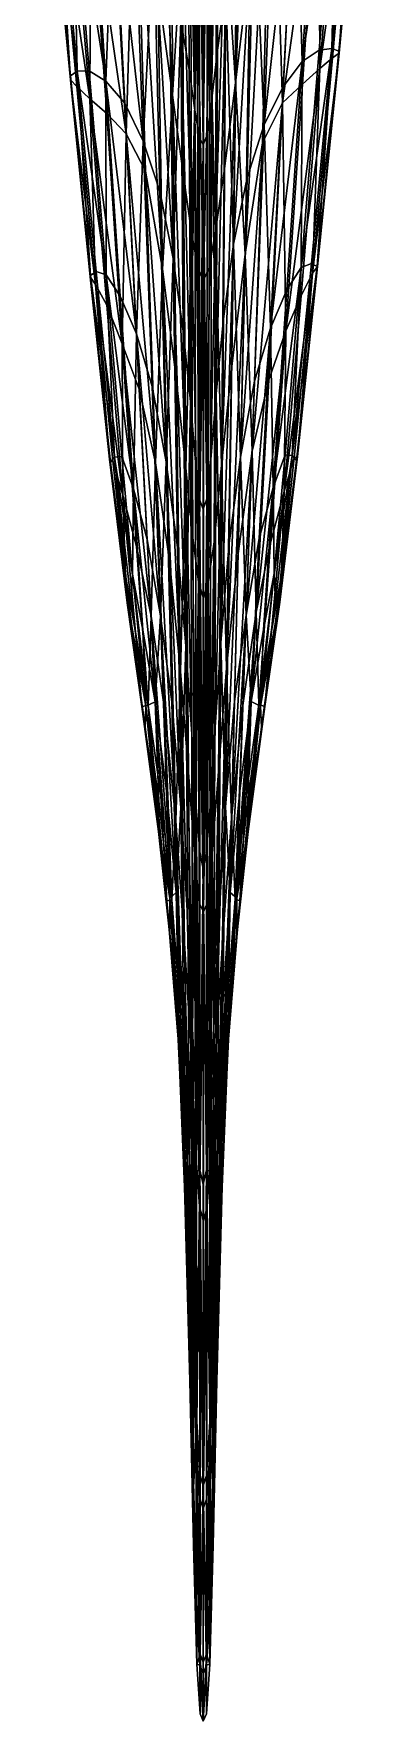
# Model space of a CAD drawing. Extents: x -1966 to 1170, y -9813 to 4522.
# Drawn here: x -507 to -283, y -9813 to -8662 of the extents above; entities that cross this region are included whole.
import ezdxf

# ---------------------------------------------------------------- set-up
doc = ezdxf.new("R2010")
doc.units = 0
doc.layers.add('QUADER01', color=114, linetype='CONTINUOUS')

msp = doc.modelspace()

# ---------------------------------------------------------------- meshes
at = {"layer": 'QUADER01', "color": 114}
mesh = msp.add_polyface(dxfattribs=at)
corners = [(-298.85022, -8516.899414, -1859.183594), (-288.884979, -8517.358398, -1810.719238), (-302.747498, -8672.044922, -1796.880859), (-311.309692, -8673.225586, -1840.893066), (-283.439728, -8519.34082, -1759.763184), (-298.072327, -8673.941406, -1750.101074), (-288.341736, -8523.689453, -1659.557007), (-302.214996, -8678.429688, -1657.800781), (-297.860535, -8675.222656, -1703.109741), (-283.28479, -8520.829102, -1708.76355), (-343.722382, -8478.326172, -1473.815186), (-350.208191, -8736.316406, -1501.332397), (-336.519226, -8709.046875, -1537.404297), (-326.88681, -8518.613281, -1525.452271), (-311.556061, -8530.563477, -1569.548462), (-322.913513, -8696.302734, -1575.695313), (-298.235596, -8529.208984, -1613.480957), (-310.982147, -8685.625977, -1615.598999), (-355.97229, -8566.625977, -2000.025269), (-342.423676, -8544.411133, -1973.195435), (-349.027832, -8723.910156, -1940.627686), (-327.429443, -8529.137695, -1940.975708), (-336.091705, -8698.089844, -1913.061523), (-322.963257, -8680.9375, -1879.772217), (-312.295227, -8520.386719, -1902.852051), (-358.520355, -8612.253906, -1442.444214), (-362.010834, -8812.351563, -1472.969482), (-369.88208, -8805.489258, -1978.671631), (-367.007294, -8596.163086, -2021.950562), (-381.344727, -8483.949219, -1314.427368), (-386.170013, -8497.775391, -1301.707275), (-386.3909, -8639.055664, -1332.875488), (-381.657104, -8620.213867, -1344.264526), (-390.509308, -8502.644531, -1297.471191), (-390.521851, -8645.520508, -1329.027588), (-384.947174, -8708.15625, -2053.908203), (-388.02179, -8730.958984, -2057.371338), (-387.771973, -8519.22168, -2101.991699), (-384.570343, -8499.338867, -2097.904297), (-390.692932, -8737.796875, -2058.532471), (-390.668732, -8526.535156, -2103.408447), (-368.730499, -8695.548828, -1416.709961), (-368.2724, -8541.545898, -1386.359253), (-375.74881, -8588.306641, -1362.739014), (-368.652222, -8429.267578, -1360.943481), (-359.340088, -8477.775391, -1412.088379), (-364.897919, -8406.210938, -2058.57251), (-375.332733, -8632.376953, -2038.200195), (-380.65033, -8466.679688, -2091.723389), (-381.023712, -8673.181641, -2048.19458)]
mesh.append_faces([[corners[k] for k in face] for face in [(0, 2, 3), (4, 2, 1), (6, 8, 9), (4, 8, 5), (10, 12, 13), (14, 12, 15), (6, 17, 7), (14, 17, 16), (21, 20, 19), (0, 23, 24), (21, 23, 22), (18, 27, 28), (29, 31, 32), (33, 31, 30), (35, 37, 38), (44, 43, 42), (10, 45, 25), (41, 45, 42), (47, 46, 28), (35, 48, 49)]], dxfattribs={"vtx0": -1})
mesh.append_faces([[corners[k] for k in face] for face in [(0, 1, 2), (4, 5, 2), (6, 7, 8), (4, 9, 8), (10, 11, 12), (14, 13, 12), (6, 16, 17), (14, 15, 17), (18, 19, 20), (21, 22, 20), (0, 3, 23), (21, 24, 23), (10, 25, 26), (29, 30, 31), (33, 34, 31), (35, 36, 37), (39, 40, 37), (41, 42, 43), (29, 32, 43), (41, 25, 45), (18, 28, 46), (35, 38, 48), (47, 49, 48)]], dxfattribs={"vtx2": -1})
mesh = msp.add_polyface(dxfattribs=at)
corners = [(-489.636169, -8561.912109, -1658.69751), (-494.499573, -8559.058594, -1707.482178), (-481.428345, -8693.482422, -1702.407715), (-477.035492, -8697.842773, -1657.263794), (-494.418121, -8555.699219, -1757.797974), (-481.34729, -8690.755859, -1749.094849), (-479.71933, -8548.722656, -1855.717651), (-468.608124, -8687.220703, -1839.175537), (-476.895691, -8687.422852, -1795.491333), (-489.258667, -8551.472656, -1807.957764), (-437.085266, -8519.761719, -1474.984253), (-453.11734, -8554.994141, -1525.44812), (-443.485168, -8730.162109, -1537.221436), (-467.638947, -8564.035156, -1568.930908), (-468.331482, -8706.345703, -1615.074951), (-480.244019, -8564.515625, -1612.714111), (-424.541595, -8591.503906, -1995.706665), (-431.646454, -8735.181641, -1938.921509), (-437.613708, -8570.330078, -1969.160522), (-452.136719, -8556.848633, -1936.922974), (-466.767548, -8550.041992, -1898.957886), (-457.234375, -8694.398438, -1877.907104), (-444.364288, -8709.410156, -1911.217285), (-506.612518, -8436.498047, -1712.643188), (-390.509308, -8502.644531, -1297.471191), (-394.844879, -8497.791016, -1301.705322), (-394.640533, -8639.120117, -1332.867676), (-390.521851, -8645.520508, -1329.027588), (-399.638184, -8484.138672, -1314.403564), (-399.277008, -8620.830078, -1344.1875), (-396.42218, -8714.09082, -2052.511719), (-396.900757, -8512.962891, -2094.297119), (-393.544952, -8523.882813, -2100.994385), (-393.345215, -8732.759766, -2057.030762), (-390.692932, -8737.796875, -2058.532471), (-390.668732, -8526.535156, -2103.408447), (-491.71814, -8438.025391, -1613.94458), (-442.844818, -8429.932617, -1992.09436), (-421.807587, -8630.375, -1442.438965), (-420.689148, -8493.889648, -1411.852539), (-411.588684, -8703.835938, -1416.314941), (-412.072968, -8548.287109, -1385.988281), (-404.940735, -8590.615234, -1362.498535), (-411.878113, -8432.856445, -1360.678955), (-400.413361, -8686.272461, -2044.600708), (-401.309937, -8495.30957, -2083.051025), (-406.046448, -8653.163086, -2032.842773), (-407.592926, -8474.832031, -2067.272217), (-416.518005, -8456.008789, -2046.978882), (-414.011658, -8620.463867, -2016.746826)]
mesh.append_faces([[corners[k] for k in face] for face in [(0, 2, 3), (4, 2, 1), (6, 8, 9), (4, 8, 5), (13, 12, 11), (0, 14, 15), (16, 17, 18), (6, 21, 7), (19, 21, 20), (0, 23, 1), (24, 26, 27), (28, 26, 25), (30, 32, 33), (34, 32, 35), (13, 36, 15), (40, 39, 38), (28, 42, 29), (40, 42, 41), (30, 45, 31), (46, 45, 44), (16, 48, 49), (46, 48, 47)]], dxfattribs={"vtx0": -1})
mesh.append_faces([[corners[k] for k in face] for face in [(0, 1, 2), (4, 5, 2), (6, 7, 8), (4, 9, 8), (10, 11, 12), (0, 3, 14), (13, 15, 14), (19, 18, 17), (6, 20, 21), (19, 22, 21), (24, 25, 26), (28, 29, 26), (30, 31, 32), (0, 15, 36), (16, 18, 37), (10, 38, 39), (40, 41, 39), (43, 41, 42), (30, 44, 45), (46, 47, 45), (46, 49, 48)]], dxfattribs={"vtx2": -1})
mesh = msp.add_polyface(dxfattribs=at)
corners = [(-312.857117, -8820.682617, -1740.397339), (-316.669952, -8818.601563, -1782.440674), (-302.747498, -8672.044922, -1796.880859), (-298.072327, -8673.941406, -1750.101074), (-323.688324, -8821.336914, -1821.164185), (-311.309692, -8673.225586, -1840.893066), (-316.030579, -8825.234375, -1658.026001), (-312.475525, -8820.84375, -1698.177734), (-297.860535, -8675.222656, -1703.109741), (-302.214996, -8678.429688, -1657.800781), (-384.947174, -8708.15625, -2053.908203), (-388.243744, -8979.301758, -2000.477417), (-388.02179, -8730.958984, -2057.371338), (-390.692932, -8737.796875, -2058.532471), (-357.172363, -8946.767578, -1529.735718), (-336.519226, -8709.046875, -1537.404297), (-350.208191, -8736.316406, -1501.332397), (-334.289886, -8864.695313, -1588.399048), (-322.913513, -8696.302734, -1575.695313), (-323.782593, -8840.833984, -1621.668213), (-310.982147, -8685.625977, -1615.598999), (-355.97229, -8566.625977, -2000.025269), (-349.027832, -8723.910156, -1940.627686), (-360.601013, -8760.172852, -1962.464844), (-344.718201, -8862.819336, -1880.54187), (-336.091705, -8698.089844, -1913.061523), (-365.287323, -8950.920898, -1918.323486), (-333.540039, -8836.569336, -1853.767822), (-322.963257, -8680.9375, -1879.772217), (-343.722382, -8478.326172, -1473.815186), (-362.010834, -8812.351563, -1472.969482), (-368.730499, -8695.548828, -1416.709961), (-371.290375, -8890.766602, -1450.18689), (-358.520355, -8612.253906, -1442.444214), (-376.403625, -8755.69043, -1395.373047), (-378.212067, -8956.229492, -1432.504395), (-369.88208, -8805.489258, -1978.671631), (-375.332733, -8632.376953, -2038.200195), (-367.007294, -8596.163086, -2021.950562), (-376.888245, -8856.530273, -1989.59375), (-381.023712, -8673.181641, -2048.19458), (-381.857941, -8907.693359, -1995.770752), (-390.539337, -8830.240234, -1366.316895), (-390.521851, -8645.520508, -1329.027588), (-394.640533, -8639.120117, -1332.867676), (-382.229248, -8796.739258, -1379.332642), (-381.657104, -8620.213867, -1344.264526), (-386.3909, -8639.055664, -1332.875488), (-386.724457, -8821.369141, -1369.582642), (-387.771973, -8519.22168, -2101.991699), (-393.345215, -8732.759766, -2057.030762), (-393.544952, -8523.882813, -2100.994385), (-375.74881, -8588.306641, -1362.739014)]
mesh.append_faces([[corners[k] for k in face] for face in [(0, 2, 3), (4, 2, 1), (6, 8, 9), (0, 8, 7), (10, 11, 12), (14, 15, 16), (17, 20, 18), (6, 20, 19), (21, 22, 23), (24, 22, 25), (4, 28, 5), (24, 28, 27), (29, 30, 16), (31, 30, 33), (37, 36, 39), (37, 41, 40), (45, 47, 48), (42, 47, 43), (13, 49, 12), (45, 52, 46), (31, 52, 34)]], dxfattribs={"vtx0": -1})
mesh.append_faces([[corners[k] for k in face] for face in [(0, 1, 2), (4, 5, 2), (6, 7, 8), (0, 3, 8), (13, 12, 11), (17, 18, 15), (17, 19, 20), (6, 9, 20), (26, 23, 22), (4, 27, 28), (24, 25, 28), (31, 32, 30), (31, 34, 35), (21, 23, 36), (37, 38, 36), (10, 40, 41), (37, 39, 41), (42, 43, 44), (45, 46, 47), (42, 48, 47), (13, 50, 51), (45, 34, 52)]], dxfattribs={"vtx2": -1})
mesh = msp.add_polyface(dxfattribs=at)
corners = [(-467.667114, -8826.849609, -1740.013428), (-467.960907, -8827.789063, -1697.923584), (-481.428345, -8693.482422, -1702.407715), (-481.34729, -8690.755859, -1749.094849), (-464.34671, -8832.964844, -1657.818604), (-477.035492, -8697.842773, -1657.263794), (-457.120972, -8826.337891, -1820.446167), (-463.986328, -8824.139648, -1781.87561), (-476.895691, -8687.422852, -1795.491333), (-468.608124, -8687.220703, -1839.175537), (-396.42218, -8714.09082, -2052.511719), (-393.345215, -8732.759766, -2057.030762), (-393.15918, -8979.707031, -2000.403198), (-437.085266, -8519.761719, -1474.984253), (-443.485168, -8730.162109, -1537.221436), (-430.235779, -8755.713867, -1501.449829), (-467.638947, -8564.035156, -1568.930908), (-456.640198, -8716.330078, -1575.234863), (-446.040741, -8873.475586, -1588.089355), (-423.379242, -8954.584961, -1529.499268), (-456.548859, -8847.165039, -1621.414551), (-468.331482, -8706.345703, -1615.074951), (-424.541595, -8591.503906, -1995.706665), (-420.266144, -8769.280273, -1960.838013), (-431.646454, -8735.181641, -1938.921509), (-436.358856, -8866.790039, -1879.815674), (-444.364288, -8709.410156, -1911.217285), (-452.136719, -8556.848633, -1936.922974), (-447.414948, -8841.046875, -1852.998779), (-457.234375, -8694.398438, -1877.907104), (-418.48642, -8822.614258, -1472.848389), (-421.807587, -8630.375, -1442.438965), (-411.588684, -8703.835938, -1416.314941), (-409.268433, -8896.609375, -1449.892944), (-402.559204, -8958.423828, -1432.271973), (-404.196869, -8758.831055, -1395.046997), (-414.011658, -8620.463867, -2016.746826), (-411.169403, -8815.328125, -1976.936157), (-406.046448, -8653.163086, -2032.842773), (-404.319305, -8864.832031, -1987.934204), (-399.453644, -8912.760742, -1994.711914), (-400.413361, -8686.272461, -2044.600708), (-398.691498, -8797.618164, -1379.222046), (-394.335754, -8821.463867, -1369.570679), (-394.640533, -8639.120117, -1332.867676), (-399.277008, -8620.830078, -1344.1875), (-390.539337, -8830.240234, -1366.316895), (-404.940735, -8590.615234, -1362.498535)]
mesh.append_faces([[corners[k] for k in face] for face in [(0, 2, 3), (4, 2, 1), (6, 8, 9), (0, 8, 7), (13, 14, 15), (18, 14, 17), (4, 21, 5), (18, 21, 20), (16, 21, 17), (27, 24, 26), (25, 29, 26), (6, 29, 28), (13, 30, 31), (32, 30, 33), (32, 34, 35), (22, 37, 23), (38, 37, 36), (10, 40, 41), (38, 40, 39), (42, 44, 45), (46, 44, 43), (42, 47, 35)]], dxfattribs={"vtx0": -1})
mesh.append_faces([[corners[k] for k in face] for face in [(0, 1, 2), (4, 5, 2), (6, 7, 8), (0, 3, 8), (10, 11, 12), (16, 17, 14), (19, 15, 14), (4, 20, 21), (18, 17, 21), (22, 23, 24), (25, 26, 24), (25, 28, 29), (6, 9, 29), (13, 15, 30), (32, 31, 30), (22, 36, 37), (38, 39, 37), (38, 41, 40), (42, 43, 44), (42, 45, 47), (32, 35, 47)]], dxfattribs={"vtx2": -1})
mesh = msp.add_polyface(dxfattribs=at)
corners = [(-312.857117, -8820.682617, -1740.397339), (-312.475525, -8820.84375, -1698.177734), (-326.309906, -8950.485352, -1694.197021), (-316.030579, -8825.234375, -1658.026001), (-323.688324, -8821.336914, -1821.164185), (-316.669952, -8818.601563, -1782.440674), (-329.835358, -8949.619141, -1768.494141), (-382.229248, -8796.739258, -1379.332642), (-386.724457, -8821.369141, -1369.582642), (-387.23233, -9035.771484, -1412.310303), (-390.539337, -8830.240234, -1366.316895), (-398.691498, -8797.618164, -1379.222046), (-393.87735, -9035.833984, -1412.302368), (-394.335754, -8821.463867, -1369.570679), (-467.667114, -8826.849609, -1740.013428), (-463.986328, -8824.139648, -1781.87561), (-451.300323, -8950.788086, -1768.318481), (-457.120972, -8826.337891, -1820.446167), (-464.34671, -8832.964844, -1657.818604), (-467.960907, -8827.789063, -1697.923584), (-454.700012, -8952.189453, -1694.140625), (-396.42218, -8714.09082, -2052.511719), (-393.15918, -8979.707031, -2000.403198), (-395.947632, -8954.243164, -1998.481934), (-390.692932, -8737.796875, -2058.532471), (-393.345215, -8732.759766, -2057.030762), (-384.947174, -8708.15625, -2053.908203), (-385.424896, -8952.380859, -1998.858643), (-388.243744, -8979.301758, -2000.477417), (-390.705383, -8986.378906, -2000.96521), (-357.172363, -8946.767578, -1529.735718), (-345.886597, -8897.998047, -1557.398193), (-336.519226, -8709.046875, -1537.404297), (-334.289886, -8864.695313, -1588.399048), (-323.782593, -8840.833984, -1621.668213), (-335.354706, -8974.295898, -1632.4198), (-344.718201, -8862.819336, -1880.54187), (-355.63327, -8899.039063, -1902.13147), (-349.027832, -8723.910156, -1940.627686), (-365.287323, -8950.920898, -1918.323486), (-333.540039, -8836.569336, -1853.767822), (-342.927612, -8971.56543, -1824.900391), (-446.040741, -8873.475586, -1588.089355), (-434.524658, -8904.367188, -1557.106567), (-443.485168, -8730.162109, -1537.221436), (-423.379242, -8954.584961, -1529.499268), (-456.548859, -8847.165039, -1621.414551), (-445.556702, -8976.673828, -1632.325562), (-415.941681, -8954.039063, -1917.806763), (-425.531616, -8902.541992, -1901.514038), (-431.646454, -8735.181641, -1938.921509), (-420.266144, -8769.280273, -1960.838013), (-436.358856, -8866.790039, -1879.815674), (-447.414948, -8841.046875, -1852.998779), (-438.348846, -8972.450195, -1824.64917), (-418.48642, -8822.614258, -1472.848389), (-430.235779, -8755.713867, -1501.449829), (-404.196869, -8758.831055, -1395.046997), (-402.559204, -8958.423828, -1432.271973), (-411.588684, -8703.835938, -1416.314941), (-409.268433, -8896.609375, -1449.892944), (-350.208191, -8736.316406, -1501.332397), (-362.010834, -8812.351563, -1472.969482), (-378.212067, -8956.229492, -1432.504395), (-376.403625, -8755.69043, -1395.373047), (-368.730499, -8695.548828, -1416.709961), (-371.290375, -8890.766602, -1450.18689), (-369.88208, -8805.489258, -1978.671631), (-360.601013, -8760.172852, -1962.464844), (-381.857941, -8907.693359, -1995.770752), (-411.169403, -8815.328125, -1976.936157), (-399.453644, -8912.760742, -1994.711914)]
mesh.append_faces([[corners[k] for k in face] for face in [(3, 2, 1), (0, 6, 5), (10, 9, 8), (11, 12, 13), (17, 16, 15), (14, 20, 19), (21, 22, 23), (24, 22, 25), (24, 28, 29), (33, 32, 31), (33, 35, 34), (39, 38, 37), (4, 41, 40), (45, 44, 43), (18, 47, 46), (48, 50, 51), (52, 50, 49), (52, 54, 53), (45, 55, 56), (7, 63, 64), (65, 63, 66), (39, 67, 68), (26, 69, 27)]], dxfattribs={"vtx0": -1})
mesh.append_faces([[corners[k] for k in face] for face in [(0, 1, 2), (4, 5, 6), (7, 8, 9), (10, 13, 12), (14, 15, 16), (18, 19, 20), (26, 27, 28), (30, 31, 32), (3, 34, 35), (36, 37, 38), (36, 40, 41), (42, 43, 44), (42, 46, 47), (48, 49, 50), (17, 53, 54), (11, 57, 58), (59, 60, 58), (30, 61, 62), (48, 51, 70), (21, 23, 71)]], dxfattribs={"vtx2": -1})
mesh = msp.add_polyface(dxfattribs=at)
corners = [(-312.857117, -8820.682617, -1740.397339), (-326.309906, -8950.485352, -1694.197021), (-327.028931, -8953.033203, -1731.286377), (-316.030579, -8825.234375, -1658.026001), (-328.511353, -8951.209961, -1660.82312), (-323.688324, -8821.336914, -1821.164185), (-329.835358, -8949.619141, -1768.494141), (-334.762665, -8949.320313, -1801.057861), (-382.229248, -8796.739258, -1379.332642), (-387.23233, -9035.771484, -1412.310303), (-383.313263, -9008.765625, -1419.868408), (-390.539337, -8830.240234, -1366.316895), (-390.562012, -9047.330078, -1409.801514), (-398.691498, -8797.618164, -1379.222046), (-397.693695, -9005.911133, -1419.791504), (-393.87735, -9035.833984, -1412.302368), (-467.667114, -8826.849609, -1740.013428), (-451.300323, -8950.788086, -1768.318481), (-454.035217, -8954.405273, -1731.18335), (-457.120972, -8826.337891, -1820.446167), (-446.445831, -8950.366211, -1800.816284), (-464.34671, -8832.964844, -1657.818604), (-454.700012, -8952.189453, -1694.140625), (-452.446503, -8953.322266, -1660.771484), (-390.692932, -8737.796875, -2058.532471), (-390.705383, -8986.378906, -2000.96521), (-393.15918, -8979.707031, -2000.403198), (-334.289886, -8864.695313, -1588.399048), (-345.886597, -8897.998047, -1557.398193), (-354.456757, -9056.681641, -1583.629028), (-357.172363, -8946.767578, -1529.735718), (-335.354706, -8974.295898, -1632.4198), (-344.625854, -9009.165039, -1606.95874), (-365.287323, -8950.920898, -1918.323486), (-355.63327, -8899.039063, -1902.13147), (-361.401825, -9058.59375, -1857.728394), (-344.718201, -8862.819336, -1880.54187), (-342.927612, -8971.56543, -1824.900391), (-352.344574, -9006.233398, -1843.366455), (-423.379242, -8954.584961, -1529.499268), (-434.524658, -8904.367188, -1557.106567), (-426.34967, -9059.414063, -1583.414551), (-446.040741, -8873.475586, -1588.089355), (-445.556702, -8976.673828, -1632.325562), (-436.228546, -9011.773438, -1606.798462), (-436.358856, -8866.790039, -1879.815674), (-425.531616, -8902.541992, -1901.514038), (-419.949707, -9059.147461, -1857.563477), (-415.941681, -8954.039063, -1917.806763), (-438.348846, -8972.450195, -1824.64917), (-428.980042, -9006.954102, -1843.143188), (-413.799805, -9021.558594, -1506.497192), (-418.48642, -8822.614258, -1472.848389), (-406.183594, -9097.146484, -1488.898682), (-409.268433, -8896.609375, -1449.892944), (-402.559204, -8958.423828, -1432.271973), (-374.69928, -9094.898438, -1489.04834), (-362.010834, -8812.351563, -1472.969482), (-371.290375, -8890.766602, -1450.18689), (-366.916626, -9016.447266, -1506.692261), (-378.212067, -8956.229492, -1432.504395), (-372.922974, -9009.537109, -1928.888306), (-369.88208, -8805.489258, -1978.671631), (-378.654877, -9077.325195, -1934.056885), (-376.888245, -8856.530273, -1989.59375), (-381.857941, -8907.693359, -1995.770752), (-402.673309, -9079.648438, -1933.628418), (-408.3591, -9012.360352, -1928.404297), (-411.169403, -8815.328125, -1976.936157), (-404.319305, -8864.832031, -1987.934204), (-399.453644, -8912.760742, -1994.711914)]
mesh.append_faces([[corners[k] for k in face] for face in [(0, 1, 2), (5, 6, 7), (8, 9, 10), (11, 15, 12), (16, 17, 18), (21, 22, 23), (30, 29, 28), (3, 31, 4), (36, 35, 34), (36, 37, 38), (42, 41, 40), (42, 43, 44), (48, 47, 46), (19, 49, 20), (13, 55, 14), (56, 57, 58), (30, 57, 59), (63, 62, 61), (63, 65, 64), (66, 68, 69), (48, 68, 67)]], dxfattribs={"vtx0": -1})
mesh.append_faces([[corners[k] for k in face] for face in [(3, 4, 1), (0, 2, 6), (11, 12, 9), (13, 14, 15), (19, 20, 17), (16, 18, 22), (24, 25, 26), (27, 28, 29), (27, 32, 31), (33, 34, 35), (5, 7, 37), (39, 40, 41), (21, 23, 43), (45, 46, 47), (45, 50, 49), (39, 51, 52), (53, 54, 52), (8, 10, 60), (33, 61, 62), (63, 64, 62), (66, 67, 68), (66, 69, 70)]], dxfattribs={"vtx2": -1})
mesh = msp.add_polyface(dxfattribs=at)
corners = [(-337.223663, -9030.868164, -1665.611938), (-338.421844, -9049.730469, -1689.652344), (-326.309906, -8950.485352, -1694.197021), (-328.511353, -8951.209961, -1660.82312), (-339.889648, -9055.697266, -1723.377197), (-327.028931, -8953.033203, -1731.286377), (-342.250671, -9030.271484, -1784.694214), (-334.762665, -8949.320313, -1801.057861), (-329.835358, -8949.619141, -1768.494141), (-341.388794, -9049.734375, -1758.168213), (-384.47644, -9221.279297, -1469.814331), (-383.313263, -9008.765625, -1419.868408), (-387.23233, -9035.771484, -1412.310303), (-385.852966, -9189.213867, -1932.853882), (-388.243744, -8979.301758, -2000.477417), (-385.424896, -8952.380859, -1998.858643), (-390.706512, -9231.65918, -1931.752075), (-390.705383, -8986.378906, -2000.96521), (-351.463104, -9120.764648, -1756.211182), (-349.414734, -9068.592773, -1793.017578), (-344.095978, -9069.592773, -1650.605591), (-348.675934, -9120.911133, -1680.177368), (-352.756104, -9119.620117, -1633.393188), (-344.625854, -9009.165039, -1606.95874), (-354.456757, -9056.681641, -1583.629028), (-334.289886, -8864.695313, -1588.399048), (-357.172363, -8946.767578, -1529.735718), (-363.693512, -9120.337891, -1563.040649), (-335.354706, -8974.295898, -1632.4198), (-365.287323, -8950.920898, -1918.323486), (-361.401825, -9058.59375, -1857.728394), (-369.286194, -9117.452148, -1867.782959), (-344.718201, -8862.819336, -1880.54187), (-352.344574, -9006.233398, -1843.366455), (-357.839294, -9117.625977, -1801.952393), (-342.927612, -8971.56543, -1824.900391), (-366.916626, -9016.447266, -1506.692261), (-371.434174, -9197.462891, -1546.307739), (-374.69928, -9094.898438, -1489.04834), (-362.010834, -8812.351563, -1472.969482), (-378.212067, -8956.229492, -1432.504395), (-371.290375, -8890.766602, -1450.18689), (-380.357239, -9165.275391, -1477.243896), (-378.654877, -9077.325195, -1934.056885), (-372.922974, -9009.537109, -1928.888306), (-375.444305, -9189.493164, -1872.891113), (-382.78421, -9138.401367, -1934.453979), (-381.857941, -8907.693359, -1995.770752)]
mesh.append_faces([[corners[k] for k in face] for face in [(0, 2, 3), (4, 2, 1), (6, 8, 9), (4, 8, 5), (13, 14, 15), (6, 18, 19), (4, 18, 9), (0, 21, 1), (25, 24, 23), (0, 28, 20), (22, 28, 23), (29, 30, 31), (34, 30, 33), (6, 35, 7), (34, 35, 19), (26, 37, 27), (10, 40, 11), (38, 40, 42), (29, 45, 44), (13, 47, 46)]], dxfattribs={"vtx0": -1})
mesh.append_faces([[corners[k] for k in face] for face in [(0, 1, 2), (4, 5, 2), (6, 7, 8), (4, 9, 8), (10, 11, 12), (16, 17, 14), (6, 9, 18), (0, 20, 21), (4, 1, 21), (22, 23, 24), (26, 27, 24), (0, 3, 28), (22, 20, 28), (32, 33, 30), (6, 19, 35), (34, 33, 35), (26, 36, 37), (38, 36, 39), (38, 41, 40), (43, 44, 45), (29, 31, 45), (43, 46, 47), (13, 15, 47)]], dxfattribs={"vtx2": -1})
mesh = msp.add_polyface(dxfattribs=at)
corners = [(-396.650604, -9221.46582, -1469.790649), (-393.87735, -9035.833984, -1412.302368), (-397.693695, -9005.911133, -1419.791504), (-439.050781, -9030.576172, -1784.599854), (-439.894379, -9049.981445, -1758.118408), (-451.300323, -8950.788086, -1768.318481), (-446.445831, -8950.366211, -1800.816284), (-441.354614, -9055.980469, -1723.352905), (-454.035217, -8954.405273, -1731.18335), (-443.915314, -9031.609375, -1665.595337), (-452.446503, -8953.322266, -1660.771484), (-454.700012, -8952.189453, -1694.140625), (-442.777924, -9050.149414, -1689.639893), (-390.706512, -9231.65918, -1931.752075), (-393.15918, -8979.707031, -2000.403198), (-390.705383, -8986.378906, -2000.96521), (-395.544922, -9189.677734, -1932.764526), (-395.947632, -8954.243164, -1998.481934), (-432.573242, -9121.007813, -1680.173584), (-437.050201, -9070.209961, -1650.579102), (-431.921387, -9068.773438, -1792.946777), (-429.86441, -9120.804688, -1756.199829), (-423.379242, -8954.584961, -1529.499268), (-426.34967, -9059.414063, -1583.414551), (-417.1297, -9122.777344, -1562.822998), (-446.040741, -8873.475586, -1588.089355), (-436.228546, -9011.773438, -1606.798462), (-428.365051, -9120.269531, -1633.344849), (-445.556702, -8976.673828, -1632.325562), (-423.512115, -9117.74707, -1801.895508), (-428.980042, -9006.954102, -1843.143188), (-419.949707, -9059.147461, -1857.563477), (-436.358856, -8866.790039, -1879.815674), (-415.941681, -8954.039063, -1917.806763), (-412.079132, -9117.863281, -1867.677734), (-438.348846, -8972.450195, -1824.64917), (-406.183594, -9097.146484, -1488.898682), (-418.48642, -8822.614258, -1472.848389), (-413.799805, -9021.558594, -1506.497192), (-409.510681, -9198.966797, -1546.162476), (-400.67041, -9166.006836, -1477.161987), (-402.559204, -8958.423828, -1432.271973), (-409.268433, -8896.609375, -1449.892944), (-408.3591, -9012.360352, -1928.404297), (-405.930695, -9189.81543, -1872.819824), (-402.673309, -9079.648438, -1933.628418), (-398.584442, -9139.775391, -1934.19104), (-399.453644, -8912.760742, -1994.711914)]
mesh.append_faces([[corners[k] for k in face] for face in [(0, 1, 2), (3, 5, 6), (7, 5, 4), (9, 11, 12), (7, 11, 8), (13, 14, 15), (9, 18, 19), (7, 18, 12), (3, 21, 4), (22, 23, 24), (27, 23, 26), (9, 28, 10), (27, 28, 19), (32, 31, 30), (3, 35, 20), (29, 35, 30), (36, 37, 38), (22, 39, 38), (36, 41, 42), (33, 44, 34), (45, 44, 43), (16, 47, 17), (45, 47, 46)]], dxfattribs={"vtx0": -1})
mesh.append_faces([[corners[k] for k in face] for face in [(3, 4, 5), (7, 8, 5), (9, 10, 11), (7, 12, 11), (16, 17, 14), (9, 12, 18), (3, 20, 21), (7, 4, 21), (25, 26, 23), (9, 19, 28), (27, 26, 28), (29, 30, 31), (33, 34, 31), (3, 6, 35), (29, 20, 35), (22, 24, 39), (36, 40, 41), (0, 2, 41), (33, 43, 44), (16, 46, 47)]], dxfattribs={"vtx2": -1})
mesh = msp.add_polyface(dxfattribs=at)
corners = [(-390.588348, -9261.057617, -1463.608521), (-387.23233, -9035.771484, -1412.310303), (-390.562012, -9047.330078, -1409.801514), (-384.47644, -9221.279297, -1469.814331), (-387.737335, -9254.771484, -1465.230835), (-396.650604, -9221.46582, -1469.790649), (-393.431793, -9254.787109, -1465.228882), (-393.87735, -9035.833984, -1412.302368), (-390.706512, -9231.65918, -1931.752075), (-393.010986, -9220.076172, -1931.934204), (-393.15918, -8979.707031, -2000.403198), (-395.544922, -9189.677734, -1932.764526), (-385.852966, -9189.213867, -1932.853882), (-388.399719, -9219.996094, -1931.949463), (-388.243744, -8979.301758, -2000.477417), (-339.889648, -9055.697266, -1723.377197), (-350.858856, -9134.929688, -1717.108398), (-351.463104, -9120.764648, -1756.211182), (-360.058899, -9206.313477, -1711.854248), (-360.262024, -9185.595703, -1757.147583), (-357.839294, -9117.625977, -1801.952393), (-349.414734, -9068.592773, -1793.017578), (-352.756104, -9119.620117, -1633.393188), (-357.739929, -9181.197266, -1669.36499), (-348.675934, -9120.911133, -1680.177368), (-344.095978, -9069.592773, -1650.605591), (-441.354614, -9055.980469, -1723.352905), (-430.436035, -9134.958008, -1717.105957), (-432.573242, -9121.007813, -1680.173584), (-421.234772, -9206.314453, -1711.854126), (-423.50296, -9181.263672, -1669.359985), (-428.365051, -9120.269531, -1633.344849), (-437.050201, -9070.209961, -1650.579102), (-423.512115, -9117.74707, -1801.895508), (-421.067963, -9185.607422, -1757.141846), (-429.86441, -9120.804688, -1756.199829), (-431.921387, -9068.773438, -1792.946777), (-368.935608, -9252.208008, -1602.843994), (-361.331543, -9181.275391, -1617.111694), (-354.456757, -9056.681641, -1583.629028), (-363.693512, -9120.337891, -1563.040649), (-372.19397, -9247.902344, -1813.196045), (-369.286194, -9117.452148, -1867.782959), (-361.401825, -9058.59375, -1857.728394), (-365.624481, -9178.439453, -1808.976074), (-412.153748, -9252.832031, -1602.769409), (-417.1297, -9122.777344, -1562.822998), (-426.34967, -9059.414063, -1583.414551), (-419.76001, -9181.970703, -1617.04126), (-409.16449, -9247.941406, -1813.175903), (-415.731689, -9178.516602, -1808.937134), (-419.949707, -9059.147461, -1857.563477), (-412.079132, -9117.863281, -1867.677734), (-406.183594, -9097.146484, -1488.898682), (-413.799805, -9021.558594, -1506.497192), (-409.510681, -9198.966797, -1546.162476), (-402.559204, -8958.423828, -1432.271973), (-400.67041, -9166.006836, -1477.161987), (-374.69928, -9094.898438, -1489.04834), (-371.434174, -9197.462891, -1546.307739), (-366.916626, -9016.447266, -1506.692261), (-380.357239, -9165.275391, -1477.243896), (-378.212067, -8956.229492, -1432.504395)]
mesh.append_faces([[corners[k] for k in face] for face in [(0, 1, 2), (3, 1, 4), (11, 10, 9), (8, 14, 13), (18, 17, 16), (20, 17, 19), (22, 24, 25), (18, 24, 23), (15, 24, 16), (29, 28, 27), (31, 28, 30), (33, 35, 36), (26, 35, 27), (37, 39, 40), (22, 39, 38), (41, 43, 44), (45, 47, 48), (49, 51, 52), (33, 51, 50), (5, 56, 57), (58, 59, 60)]], dxfattribs={"vtx0": -1})
mesh.append_faces([[corners[k] for k in face] for face in [(5, 6, 7), (0, 2, 7), (8, 9, 10), (12, 13, 14), (15, 16, 17), (18, 19, 17), (20, 21, 17), (22, 23, 24), (18, 16, 24), (26, 27, 28), (29, 30, 28), (31, 32, 28), (33, 34, 35), (29, 27, 35), (37, 38, 39), (41, 42, 43), (20, 44, 43), (45, 46, 47), (31, 48, 47), (49, 50, 51), (53, 54, 55), (3, 61, 62)]], dxfattribs={"vtx2": -1})
mesh = msp.add_polyface(dxfattribs=at)
corners = [(-390.588348, -9261.057617, -1463.608521), (-387.737335, -9254.771484, -1465.230835), (-387.23233, -9035.771484, -1412.310303), (-393.87735, -9035.833984, -1412.302368), (-393.431793, -9254.787109, -1465.228882), (-368.935608, -9252.208008, -1602.843994), (-365.680115, -9253.411133, -1659.000977), (-361.331543, -9181.275391, -1617.111694), (-360.058899, -9206.313477, -1711.854248), (-357.739929, -9181.197266, -1669.36499), (-367.702118, -9277.083984, -1706.891846), (-352.756104, -9119.620117, -1633.393188), (-372.19397, -9247.902344, -1813.196045), (-365.624481, -9178.439453, -1808.976074), (-367.71106, -9251.623047, -1757.813354), (-357.839294, -9117.625977, -1801.952393), (-360.262024, -9185.595703, -1757.147583), (-409.16449, -9247.941406, -1813.175903), (-413.615326, -9251.631836, -1757.809448), (-415.731689, -9178.516602, -1808.937134), (-421.234772, -9206.314453, -1711.854126), (-421.067963, -9185.607422, -1757.141846), (-413.584778, -9277.084961, -1706.891846), (-423.512115, -9117.74707, -1801.895508), (-412.153748, -9252.832031, -1602.769409), (-419.76001, -9181.970703, -1617.04126), (-415.55127, -9253.483398, -1658.993774), (-428.365051, -9120.269531, -1633.344849), (-423.50296, -9181.263672, -1669.359985), (-429.86441, -9120.804688, -1756.199829), (-409.510681, -9198.966797, -1546.162476), (-417.1297, -9122.777344, -1562.822998), (-406.183594, -9097.146484, -1488.898682), (-403.585175, -9282.349609, -1535.35791), (-396.650604, -9221.46582, -1469.790649), (-400.67041, -9166.006836, -1477.161987), (-399.236053, -9352.899414, -1531.614136), (-363.693512, -9120.337891, -1563.040649), (-371.434174, -9197.462891, -1546.307739), (-374.69928, -9094.898438, -1489.04834), (-377.505005, -9281.822266, -1535.414429), (-380.357239, -9165.275391, -1477.243896), (-381.937317, -9352.801758, -1531.626953), (-384.47644, -9221.279297, -1469.814331), (-375.444305, -9189.493164, -1872.891113), (-369.286194, -9117.452148, -1867.782959), (-378.654877, -9077.325195, -1934.056885), (-380.063202, -9267.180664, -1872.133057), (-385.852966, -9189.213867, -1932.853882), (-382.78421, -9138.401367, -1934.453979), (-383.474945, -9340.391602, -1865.431641), (-412.079132, -9117.863281, -1867.677734), (-405.930695, -9189.81543, -1872.819824), (-402.673309, -9079.648438, -1933.628418), (-401.320648, -9267.427734, -1872.082275), (-398.584442, -9139.775391, -1934.19104), (-397.918854, -9340.529297, -1865.404541), (-395.544922, -9189.677734, -1932.764526)]
mesh.append_faces([[corners[k] for k in face] for face in [(0, 3, 4), (5, 6, 7), (8, 6, 10), (11, 6, 9), (15, 14, 13), (8, 14, 16), (17, 18, 19), (20, 18, 22), (23, 18, 21), (27, 26, 25), (20, 26, 28), (20, 29, 21), (24, 30, 31), (32, 30, 33), (32, 36, 35), (39, 42, 40), (43, 42, 41), (12, 44, 45), (46, 44, 47), (46, 50, 49), (53, 56, 54), (57, 56, 55)]], dxfattribs={"vtx0": -1})
mesh.append_faces([[corners[k] for k in face] for face in [(0, 1, 2), (8, 9, 6), (11, 7, 6), (12, 13, 14), (15, 16, 14), (8, 10, 14), (20, 21, 18), (23, 19, 18), (24, 25, 26), (27, 28, 26), (20, 22, 26), (34, 35, 36), (32, 33, 36), (5, 37, 38), (39, 40, 38), (39, 41, 42), (48, 49, 50), (46, 47, 50), (17, 51, 52), (53, 54, 52), (53, 55, 56)]], dxfattribs={"vtx2": -1})
mesh = msp.add_polyface(dxfattribs=at)
corners = [(-390.588348, -9261.057617, -1463.608521), (-393.431793, -9254.787109, -1465.228882), (-393.163879, -9462.015625, -1530.320557), (-396.650604, -9221.46582, -1469.790649), (-384.47644, -9221.279297, -1469.814331), (-387.737335, -9254.771484, -1465.230835), (-388.062988, -9462.015625, -1530.320557), (-390.706512, -9231.65918, -1931.752075), (-388.399719, -9219.996094, -1931.949463), (-388.489105, -9437.067383, -1854.481567), (-385.852966, -9189.213867, -1932.853882), (-395.544922, -9189.677734, -1932.764526), (-393.010986, -9220.076172, -1931.934204), (-392.918854, -9437.072266, -1854.480713), (-368.935608, -9252.208008, -1602.843994), (-372.233795, -9324.71875, -1649.799316), (-365.680115, -9253.411133, -1659.000977), (-373.735504, -9350.655273, -1702.022095), (-367.702118, -9277.083984, -1706.891846), (-372.19397, -9247.902344, -1813.196045), (-367.71106, -9251.623047, -1757.813354), (-373.700287, -9329.107422, -1757.206909), (-409.16449, -9247.941406, -1813.175903), (-407.625366, -9329.111328, -1757.204834), (-413.615326, -9251.631836, -1757.809448), (-407.549744, -9350.65625, -1702.022095), (-413.584778, -9277.084961, -1706.891846), (-412.153748, -9252.832031, -1602.769409), (-415.55127, -9253.483398, -1658.993774), (-408.994934, -9324.78418, -1649.791504), (-406.190613, -9331.479492, -1591.686157), (-409.510681, -9198.966797, -1546.162476), (-401.677185, -9430.253906, -1586.159302), (-403.585175, -9282.349609, -1535.35791), (-399.236053, -9352.899414, -1531.614136), (-395.943237, -9422.207031, -1531.203003), (-371.434174, -9197.462891, -1546.307739), (-374.945557, -9331.107422, -1591.733643), (-379.520905, -9430.142578, -1586.173706), (-377.505005, -9281.822266, -1535.414429), (-385.265778, -9422.192383, -1531.204956), (-381.937317, -9352.801758, -1531.626953), (-377.229889, -9323.957031, -1813.724121), (-375.444305, -9189.493164, -1872.891113), (-381.006134, -9419.689453, -1808.63562), (-380.063202, -9267.180664, -1872.133057), (-383.474945, -9340.391602, -1865.431641), (-386.138153, -9398.890625, -1857.900269), (-405.930695, -9189.81543, -1872.819824), (-404.133392, -9323.97168, -1813.715942), (-400.36499, -9419.693359, -1808.633301), (-401.320648, -9267.427734, -1872.082275), (-395.264496, -9398.929688, -1857.892578), (-397.918854, -9340.529297, -1865.404541), (-378.15271, -9419.542969, -1754.617554), (-377.140472, -9423.647461, -1642.360229), (-404.100677, -9423.68457, -1642.355347), (-403.178802, -9419.544922, -1754.616821)]
mesh.append_faces([[corners[k] for k in face] for face in [(3, 2, 1), (0, 6, 5), (10, 9, 8), (7, 13, 12), (17, 16, 15), (19, 20, 21), (17, 20, 18), (25, 24, 23), (27, 28, 29), (25, 28, 26), (32, 31, 30), (3, 34, 35), (14, 36, 37), (38, 36, 39), (44, 43, 42), (10, 46, 47), (22, 48, 49), (50, 48, 51), (19, 54, 42), (14, 55, 15), (22, 57, 23)]], dxfattribs={"vtx0": -1})
mesh.append_faces([[corners[k] for k in face] for face in [(0, 1, 2), (4, 5, 6), (7, 8, 9), (11, 12, 13), (14, 15, 16), (17, 18, 16), (17, 21, 20), (22, 23, 24), (25, 26, 24), (25, 29, 28), (27, 30, 31), (32, 33, 31), (38, 37, 36), (4, 40, 41), (19, 42, 43), (44, 45, 43), (50, 49, 48), (11, 52, 53), (19, 21, 54), (14, 37, 55), (27, 29, 56), (22, 49, 57)]], dxfattribs={"vtx2": -1})
mesh = msp.add_polyface(dxfattribs=at)
corners = [(-390.588348, -9261.057617, -1463.608521), (-393.163879, -9462.015625, -1530.320557), (-390.616333, -9472.358398, -1529.660645), (-396.650604, -9221.46582, -1469.790649), (-395.943237, -9422.207031, -1531.203003), (-384.47644, -9221.279297, -1469.814331), (-388.062988, -9462.015625, -1530.320557), (-385.265778, -9422.192383, -1531.204956), (-386.287231, -9608.681641, -1785.866333), (-388.489105, -9437.067383, -1854.481567), (-386.138153, -9398.890625, -1857.900269), (-390.706512, -9231.65918, -1931.752075), (-390.704773, -9447.018555, -1853.918091), (-385.852966, -9189.213867, -1932.853882), (-395.104401, -9608.681641, -1785.866333), (-395.264496, -9398.929688, -1857.892578), (-392.918854, -9437.072266, -1854.480713), (-395.544922, -9189.677734, -1932.764526), (-395.514709, -9623.621094, -1591.469482), (-399.236053, -9352.899414, -1531.614136), (-401.677185, -9430.253906, -1586.159302), (-398.263794, -9540.421875, -1587.630249), (-403.585175, -9282.349609, -1535.35791), (-385.748627, -9623.621094, -1591.469482), (-381.937317, -9352.801758, -1531.626953), (-379.520905, -9430.142578, -1586.173706), (-377.505005, -9281.822266, -1535.414429), (-382.975189, -9540.413086, -1587.63147), (-383.474945, -9340.391602, -1865.431641), (-381.006134, -9419.689453, -1808.63562), (-383.896881, -9527.241211, -1797.151611), (-380.063202, -9267.180664, -1872.133057), (-397.918854, -9340.529297, -1865.404541), (-400.36499, -9419.693359, -1808.633301), (-401.320648, -9267.427734, -1872.082275), (-397.48465, -9527.241211, -1797.151489), (-373.735504, -9350.655273, -1702.022095), (-378.147888, -9459.601563, -1697.07312), (-378.15271, -9419.542969, -1754.617554), (-373.700287, -9329.107422, -1757.206909), (-381.39566, -9580.919922, -1691.638428), (-377.229889, -9323.957031, -1813.724121), (-381.458374, -9538.475586, -1748.368408), (-380.782745, -9544.004883, -1637.988892), (-377.140472, -9423.647461, -1642.360229), (-374.945557, -9331.107422, -1591.733643), (-372.233795, -9324.71875, -1649.799316), (-412.153748, -9252.832031, -1602.769409), (-404.100677, -9423.68457, -1642.355347), (-406.190613, -9331.479492, -1591.686157), (-407.549744, -9350.65625, -1702.022095), (-403.144623, -9459.601563, -1697.07312), (-408.994934, -9324.78418, -1649.791504), (-399.91153, -9580.919922, -1691.638428), (-400.480103, -9544.014648, -1637.987671), (-399.884583, -9538.475586, -1748.368164), (-403.178802, -9419.544922, -1754.616821), (-404.133392, -9323.97168, -1813.715942), (-407.625366, -9329.111328, -1757.204834)]
mesh.append_faces([[corners[k] for k in face] for face in [(0, 1, 2), (5, 6, 7), (8, 9, 10), (11, 9, 12), (17, 16, 15), (20, 19, 22), (23, 24, 7), (25, 24, 27), (29, 28, 31), (14, 32, 15), (33, 32, 35), (36, 38, 39), (40, 38, 37), (29, 38, 42), (25, 44, 45), (36, 44, 37), (47, 48, 49), (50, 48, 52), (53, 48, 51), (20, 48, 54), (33, 56, 57), (50, 56, 51)]], dxfattribs={"vtx0": -1})
mesh.append_faces([[corners[k] for k in face] for face in [(3, 4, 1), (0, 2, 6), (13, 10, 9), (14, 15, 16), (11, 12, 16), (18, 4, 19), (20, 21, 19), (25, 26, 24), (8, 10, 28), (29, 30, 28), (33, 34, 32), (36, 37, 38), (29, 41, 38), (25, 43, 44), (40, 37, 44), (36, 46, 44), (50, 51, 48), (20, 49, 48), (33, 55, 56), (53, 51, 56), (50, 58, 56)]], dxfattribs={"vtx2": -1})
mesh = msp.add_polyface(dxfattribs=at)
corners = [(-395.514709, -9623.621094, -1591.469482), (-393.025726, -9661.091797, -1592.9729), (-393.163879, -9462.015625, -1530.320557), (-395.943237, -9422.207031, -1531.203003), (-390.642792, -9668.328125, -1593.010742), (-390.616333, -9472.358398, -1529.660645), (-385.748627, -9623.621094, -1591.469482), (-385.265778, -9422.192383, -1531.204956), (-388.062988, -9462.015625, -1530.320557), (-388.253754, -9661.091797, -1592.9729), (-386.287231, -9608.681641, -1785.866333), (-388.522949, -9645.489258, -1781.129395), (-388.489105, -9437.067383, -1854.481567), (-390.700623, -9652.658203, -1780.527832), (-390.704773, -9447.018555, -1853.918091), (-395.104401, -9608.681641, -1785.866333), (-392.918854, -9437.072266, -1854.480713), (-392.875702, -9645.489258, -1781.129395), (-399.236053, -9352.899414, -1531.614136), (-398.263794, -9540.421875, -1587.630249), (-382.975189, -9540.413086, -1587.63147), (-381.937317, -9352.801758, -1531.626953), (-383.474945, -9340.391602, -1865.431641), (-383.896881, -9527.241211, -1797.151611), (-397.48465, -9527.241211, -1797.151489), (-397.918854, -9340.529297, -1865.404541), (-381.39566, -9580.919922, -1691.638428), (-381.458374, -9538.475586, -1748.368408), (-378.15271, -9419.542969, -1754.617554), (-377.140472, -9423.647461, -1642.360229), (-380.782745, -9544.004883, -1637.988892), (-383.63092, -9657.110352, -1637.554443), (-383.977844, -9693.033203, -1685.629761), (-379.520905, -9430.142578, -1586.173706), (-384.063995, -9650.407227, -1737.690552), (-381.006134, -9419.689453, -1808.63562), (-399.91153, -9580.919922, -1691.638428), (-400.480103, -9544.014648, -1637.987671), (-404.100677, -9423.68457, -1642.355347), (-403.178802, -9419.544922, -1754.616821), (-399.884583, -9538.475586, -1748.368164), (-395.054352, -9732.685547, -1727.881836), (-397.294006, -9650.407227, -1737.690552), (-397.348602, -9693.033203, -1685.629761), (-400.36499, -9419.693359, -1808.633301), (-397.655792, -9657.110352, -1637.554443), (-401.677185, -9430.253906, -1586.159302)]
mesh.append_faces([[corners[k] for k in face] for face in [(0, 2, 3), (4, 2, 1), (6, 8, 9), (4, 8, 5), (13, 12, 11), (15, 16, 17), (13, 16, 14), (0, 18, 19), (10, 22, 23), (26, 29, 30), (6, 31, 20), (26, 31, 32), (33, 31, 30), (35, 34, 23), (26, 34, 27), (36, 39, 40), (15, 42, 24), (36, 42, 43), (44, 42, 40), (46, 45, 19), (36, 45, 37)]], dxfattribs={"vtx0": -1})
mesh.append_faces([[corners[k] for k in face] for face in [(0, 1, 2), (4, 5, 2), (6, 7, 8), (4, 9, 8), (10, 11, 12), (13, 14, 12), (13, 17, 16), (6, 20, 21), (15, 24, 25), (26, 27, 28), (26, 30, 31), (33, 20, 31), (10, 23, 34), (35, 27, 34), (26, 32, 34), (36, 37, 38), (15, 41, 42), (36, 40, 42), (44, 24, 42), (0, 19, 45), (46, 37, 45), (36, 43, 45)]], dxfattribs={"vtx2": -1})
mesh = msp.add_polyface(dxfattribs=at)
corners = [(-386.287231, -9608.681641, -1785.866333), (-386.318268, -9732.685547, -1727.881836), (-388.511902, -9767.442383, -1723.997559), (-388.522949, -9645.489258, -1781.129395), (-386.240936, -9774.348633, -1680.939453), (-388.462921, -9808.137695, -1679.267456), (-390.681732, -9813.25293, -1679.196167), (-390.693329, -9772.99707, -1723.623291), (-390.700623, -9652.658203, -1780.527832), (-385.748627, -9623.621094, -1591.469482), (-388.253754, -9661.091797, -1592.9729), (-388.380127, -9775.081055, -1639.613403), (-386.05896, -9740.126953, -1638.867432), (-390.642792, -9668.328125, -1593.010742), (-390.664825, -9780.604492, -1639.76709), (-395.514709, -9623.621094, -1591.469482), (-395.249512, -9740.126953, -1638.867432), (-392.943726, -9775.081055, -1639.613403), (-393.025726, -9661.091797, -1592.9729), (-395.104309, -9774.349609, -1680.939453), (-392.895538, -9808.137695, -1679.267334), (-395.104401, -9608.681641, -1785.866333), (-392.875702, -9645.489258, -1781.129395), (-392.870911, -9767.442383, -1723.997559), (-395.054352, -9732.685547, -1727.881836), (-383.63092, -9657.110352, -1637.554443), (-383.977844, -9693.033203, -1685.629761), (-384.063995, -9650.407227, -1737.690552), (-397.348602, -9693.033203, -1685.629761), (-397.294006, -9650.407227, -1737.690552), (-397.655792, -9657.110352, -1637.554443)]
mesh.append_faces([[corners[k] for k in face] for face in [(0, 2, 3), (4, 2, 1), (6, 2, 5), (8, 2, 7), (9, 11, 12), (13, 11, 10), (6, 11, 14), (4, 11, 5), (15, 17, 18), (19, 17, 16), (6, 17, 20), (13, 17, 14), (21, 23, 24), (8, 23, 22), (6, 23, 7), (19, 23, 20), (4, 25, 12), (0, 27, 1), (4, 27, 26), (19, 29, 24), (15, 30, 16), (19, 30, 28)]], dxfattribs={"vtx0": -1})
mesh.append_faces([[corners[k] for k in face] for face in [(0, 1, 2), (4, 5, 2), (6, 7, 2), (8, 3, 2), (9, 10, 11), (13, 14, 11), (6, 5, 11), (4, 12, 11), (15, 16, 17), (19, 20, 17), (6, 14, 17), (13, 18, 17), (21, 22, 23), (8, 7, 23), (6, 20, 23), (19, 24, 23), (9, 12, 25), (4, 26, 25), (4, 1, 27), (19, 28, 29), (19, 16, 30)]], dxfattribs={"vtx2": -1})

doc.saveas('drawing.dxf')
